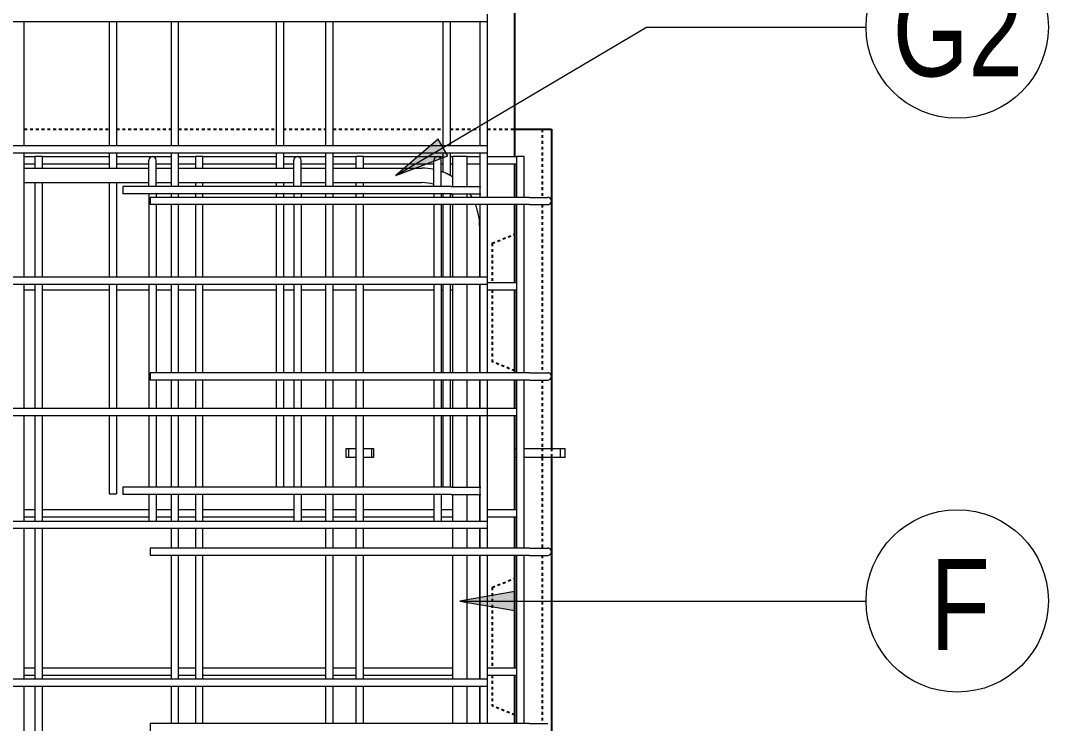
# Model space of a CAD drawing. Header units: millimetres. Extents: x -1209 to 17985, y -2296 to 18684.
# Drawn here: x 2006 to 3134, y 2748 to 3519 of the extents above; entities that cross this region are included whole.
import ezdxf

# ---------------------------------------------------------------- set-up
doc = ezdxf.new("R2010")
doc.units = ezdxf.units.MM
doc.linetypes.add('Dash', pattern=[6.36, 3.18, -3.18])
for name, color, linetype, lineweight in [('A-GENM', 13, 'Continuous', 18), ('A-WALL', 113, 'Continuous', 25), ('A-WALL-HDLN', 110, 'Dash', 25), ('S-RBAR', 171, 'Continuous', 18), ('S-RBAR-IDEN', 171, 'Continuous', 9)]:
    doc.layers.add(name, color=color, linetype=linetype, lineweight=lineweight)
doc.styles.add('Nirmala UI Semilight', font='NirmalaS.ttf', dxfattribs={"width": 0.8, "height": 100})

# ---------------------------------------------------------------- blocks, each defined once
blk = doc.blocks.new('RR spread anchor face based - RR-SA-2_5-150-V1-Elevation Front Copy 1')
at = {"layer": 'A-GENM'}
for p, q in [((2363.8, 3050), (2366.3, 3050)), ((2363.8, 3040), (2363.8, 3050)), ((2366.3, 3050), (2374.7, 3050)), ((2366.3, 3050), (2366.3, 3040)), ((2382.7, 3050), (2391.3, 3050)), ((2391.3, 3050), (2393.8, 3050)), ((2391.3, 3050), (2391.3, 3040)), ((2393.8, 3050), (2393.8, 3040)), ((2366.3, 3040), (2363.8, 3040)), ((2374.7, 3040), (2366.3, 3040)), ((2391.3, 3040), (2382.7, 3040)), ((2393.8, 3040), (2391.3, 3040))]:
    blk.add_line(p, q, dxfattribs=at)
blk = doc.blocks.new('RR spread anchor face based - RR-SA-3_0-200-1726827-Elevation Front Copy 1')
at = {"layer": 'A-GENM'}
for p, q in [((2548.8, 3050), (2550.8, 3050)), ((2558.8, 3050), (2598.8, 3050)), ((2598.8, 3050), (2603.8, 3050)), ((2598.8, 3040), (2598.8, 3050)), ((2603.8, 3040), (2603.8, 3050)), ((2550.8, 3040), (2548.8, 3040)), ((2598.8, 3040), (2558.8, 3040)), ((2603.8, 3040), (2598.8, 3040))]:
    blk.add_line(p, q, dxfattribs=at)
blk = doc.blocks.new('M_Rebar Tag_rfa Dimension - ARROW-793927-Elevation Front Copy 1')
at = {"layer": 'S-RBAR-IDEN'}
blk.add_circle((342.6, -931.6), 100, dxfattribs=at)

msp = doc.modelspace()

# ---------------------------------------------------------------- hatches: boundary and pattern name
at = {"layer": 'S-RBAR-IDEN'}
for points in [[(2418.17581, 3349.35508), (2475.1994, 3370.80826), (2464.42303, 3389.01769)], [(2488.54964, 2882.57431), (2548.54964, 2871.99469), (2548.54964, 2893.15393)]]:
    msp.add_hatch(color=256, dxfattribs=at).paths.add_polyline_path(points)

# ---------------------------------------------------------------- linework, layer by layer
at = {"layer": 'A-WALL'}
for p, q in [((2548.80383, 3370), (2548.80383, 3560)), ((2548.80383, 3400), (2588.80383, 3400)), ((2588.80383, 3400), (2588.80383, 3050)), ((2548.80383, 3325.31237), (2548.80383, 3362)), ((2548.80383, 3231.96268), (2548.80383, 3317.31237)), ((2548.80383, 3132.96602), (2548.80383, 3223.96268)), ((2548.80383, 3093.92536), (2548.80383, 3124.96602)), ((2548.80383, 2982.82187), (2548.80383, 3085.92536)), ((2588.80383, 3040), (2588.80383, 1600)), ((2548.80383, 2940.61967), (2548.80383, 2974.82187)), ((2548.80383, 2809.229), (2548.80383, 2932.61967)), ((2548.80383, 2748.27332), (2548.80383, 2801.229))]:
    msp.add_line(p, q, dxfattribs=at)
at = {"layer": 'A-WALL-HDLN'}
for p, q in [((2010.44272, 3400), (2103.80383, 3400)), ((2111.80383, 3400), (2171.89642, 3400)), ((2179.89642, 3400), (2286.80383, 3400)), ((2294.80383, 3400), (2341.35013, 3400)), ((2349.35013, 3400), (2469.80383, 3400)), ((2477.80383, 3400), (2510.80383, 3400)), ((2518.80383, 3400), (2548.80383, 3400)), ((2578.80125, 3400), (2578.80125, 3325.31237)), ((2578.80125, 3317.31237), (2578.80125, 3132.96602)), ((2523.80383, 3275), (2548.75422, 3284.98016)), ((2523.80383, 3275), (2523.80383, 3231.96268)), ((2523.80383, 3223.96268), (2523.80383, 3145)), ((2548.75422, 3135.01984), (2523.80383, 3145)), ((2578.80125, 3124.96602), (2578.80125, 3050.04961)), ((2578.80125, 3049.95039), (2578.80125, 3040.04961)), ((2588.80383, 3049.95039), (2588.80383, 3040.04961)), ((2578.80125, 3039.95039), (2578.80125, 2940.61967)), ((2578.80125, 2932.61967), (2578.80125, 2748.27332)), ((2523.80383, 2897.5), (2548.75422, 2907.48016)), ((2523.80383, 2897.5), (2523.80383, 2809.229)), ((2523.80383, 2801.229), (2523.80383, 2767.5)), ((2548.75422, 2757.51984), (2523.80383, 2767.5))]:
    msp.add_line(p, q, dxfattribs=at)
at = {"layer": 'S-RBAR'}
for p, q in [((2518.80383, 3518.33844), (2518.80383, 3526.33844)), ((1488.80383, 3518.33844), (2518.80383, 3518.33844)), ((2010.44272, 3382.20075), (2010.44272, 3518.33844)), ((2103.80383, 3518.33844), (2103.80383, 3382.20075)), ((2111.80383, 3518.33844), (2111.80383, 3382.20075)), ((2171.89642, 3382.20075), (2171.89642, 3518.33844)), ((2179.89642, 3382.20075), (2179.89642, 3518.33844)), ((2286.80383, 3518.33844), (2286.80383, 3382.20075)), ((2294.80383, 3518.33844), (2294.80383, 3382.20075)), ((2341.35013, 3382.20075), (2341.35013, 3518.33844)), ((2349.35013, 3382.20075), (2349.35013, 3518.33844)), ((2469.80383, 3518.33844), (2469.80383, 3382.20075)), ((2477.80383, 3518.33844), (2477.80383, 3382.20075)), ((2510.80383, 3382.20075), (2510.80383, 3518.33844)), ((2518.80383, 3382.20075), (2518.80383, 3518.33844)), ((1488.80383, 3382.20075), (2518.80383, 3382.20075)), ((1488.80383, 3374.20075), (2518.80383, 3374.20075)), ((2010.44272, 3238.06305), (2010.44272, 3374.20075)), ((2103.80383, 3374.20075), (2103.80383, 3357.5)), ((2111.80383, 3374.20075), (2111.80383, 3357.5)), ((2171.89642, 3337.20964), (2171.89642, 3374.20075)), ((2179.89642, 3337.20964), (2179.89642, 3374.20075)), ((2286.80383, 3374.20075), (2286.80383, 3357.5)), ((2294.80383, 3374.20075), (2294.80383, 3357.5)), ((2341.35013, 3337.20964), (2341.35013, 3374.20075)), ((2349.35013, 3337.20964), (2349.35013, 3374.20075)), ((2469.80383, 3374.20075), (2469.80383, 3352.51839)), ((2477.80383, 3374.20075), (2477.80383, 3349.20469)), ((2510.80383, 3325.31237), (2510.80383, 3374.20075)), ((2518.80383, 3374.20075), (2518.80383, 3382.20075)), ((2518.80383, 3325.31237), (2518.80383, 3374.20075)), ((2010.44272, 3370), (2022.44272, 3370)), ((2010.44272, 3362), (2022.44272, 3362)), ((2030.44272, 3370), (2022.44272, 3370)), ((2022.44272, 3357.5), (2022.44272, 3370)), ((2030.44272, 3357.5), (2030.44272, 3370)), ((2030.44272, 3370), (2103.80383, 3370)), ((2030.44272, 3362), (2103.80383, 3362)), ((2111.80383, 3370), (2171.89642, 3370)), ((2111.80383, 3362), (2147.22035, 3362)), ((2147.22035, 3337.4947), (2147.22035, 3366)), ((2155.22035, 3337.4947), (2155.22035, 3366)), ((2155.22035, 3362), (2171.89642, 3362)), ((2179.89642, 3370), (2198.56309, 3370)), ((2179.89642, 3362), (2198.56309, 3362)), ((2206.56309, 3370), (2198.56309, 3370)), ((2198.56309, 3357.5), (2198.56309, 3370)), ((2206.56309, 3357.5), (2206.56309, 3370)), ((2206.56309, 3370), (2286.80383, 3370)), ((2206.56309, 3362), (2286.80383, 3362)), ((2294.80383, 3370), (2341.35013, 3370)), ((2294.80383, 3362), (2306.12043, 3362)), ((2306.12043, 3337.4947), (2306.12043, 3366)), ((2314.12043, 3337.4947), (2314.12043, 3366)), ((2314.12043, 3362), (2341.35013, 3362)), ((2349.35013, 3370), (2374.68346, 3370)), ((2349.35013, 3362), (2374.68346, 3362)), ((2382.68346, 3370), (2374.68346, 3370)), ((2374.68346, 3357.5), (2374.68346, 3370)), ((2382.68346, 3357.5), (2382.68346, 3370)), ((2382.68346, 3370), (2469.80383, 3370)), ((2382.68346, 3362), (2460.0205, 3362)), ((2460.0205, 3337.4947), (2460.0205, 3366)), ((2468.0205, 3337.4947), (2468.0205, 3366)), ((2468.0205, 3362), (2469.80383, 3362)), ((2477.80383, 3370), (2480.54964, 3370)), ((2477.80383, 3362), (2480.54964, 3362)), ((2496.54964, 3370), (2480.54964, 3370)), ((2480.54964, 3337.20964), (2480.54964, 3370)), ((2496.54964, 3337.20964), (2496.54964, 3370)), ((2496.54964, 3370), (2510.80383, 3370)), ((2496.54964, 3362), (2510.80383, 3362)), ((2518.80383, 3370), (2550.80383, 3370)), ((2518.80383, 3362), (2550.80383, 3362)), ((2558.80383, 3370), (2550.80383, 3370)), ((2550.80383, 3325.31237), (2550.80383, 3370)), ((2558.80383, 3325.31237), (2558.80383, 3370)), ((2010.44272, 3357.5), (2147.22035, 3357.5)), ((2155.22035, 3357.5), (2171.89642, 3357.5)), ((2179.89642, 3357.5), (2306.12043, 3357.5)), ((2314.12043, 3357.5), (2341.35013, 3357.5)), ((2349.35013, 3357.5), (2446.56582, 3357.5)), ((2010.44272, 3341.5), (2147.22035, 3341.5)), ((2022.44272, 3238.06305), (2022.44272, 3341.5)), ((2030.44272, 3238.06305), (2030.44272, 3341.5)), ((2103.80383, 3341.5), (2103.80383, 3238.06305)), ((2111.80383, 3341.5), (2111.80383, 3238.06305)), ((2155.22035, 3341.5), (2171.89642, 3341.5)), ((2179.89642, 3341.5), (2306.12043, 3341.5)), ((2198.56309, 3337.20964), (2198.56309, 3341.5)), ((2206.56309, 3337.20964), (2206.56309, 3341.5)), ((2286.80383, 3341.5), (2286.80383, 3337.20964)), ((2294.80383, 3341.5), (2294.80383, 3337.20964)), ((2314.12043, 3341.5), (2341.35013, 3341.5)), ((2349.35013, 3341.5), (2446.56582, 3341.5)), ((2374.68346, 3337.20964), (2374.68346, 3341.5)), ((2382.68346, 3337.20964), (2382.68346, 3341.5)), ((2478.80383, 3337.20964), (2118.80383, 3337.20964)), ((2118.80383, 3337.20964), (2118.80383, 3329.20964)), ((2478.80383, 3329.20964), (2118.80383, 3329.20964)), ((2147.22035, 3329.20964), (2147.22035, 3238.06305)), ((2155.22035, 3329.20964), (2155.22035, 3325.31237)), ((2171.89642, 3325.31237), (2171.89642, 3329.20964)), ((2179.89642, 3325.31237), (2179.89642, 3329.20964)), ((2198.56309, 3325.31237), (2198.56309, 3329.20964)), ((2206.56309, 3325.31237), (2206.56309, 3329.20964)), ((2286.80383, 3329.20964), (2286.80383, 3325.31237)), ((2294.80383, 3329.20964), (2294.80383, 3325.31237)), ((2306.12043, 3329.20964), (2306.12043, 3325.31237)), ((2314.12043, 3329.20964), (2314.12043, 3325.31237)), ((2341.35013, 3325.31237), (2341.35013, 3329.20964)), ((2349.35013, 3325.31237), (2349.35013, 3329.20964)), ((2374.68346, 3325.31237), (2374.68346, 3329.20964)), ((2382.68346, 3325.31237), (2382.68346, 3329.20964)), ((2460.0205, 3329.20964), (2460.0205, 3325.31237)), ((2468.0205, 3329.20964), (2468.0205, 3325.31237)), ((2469.80383, 3329.20964), (2469.80383, 3325.31237)), ((2477.80383, 3329.20964), (2477.80383, 3325.31237)), ((2478.80383, 3337.20964), (2511.46261, 3337.20964)), ((2478.80383, 3329.20964), (2511.46261, 3329.20964)), ((2480.54964, 3325.31237), (2480.54964, 3329.20964)), ((2496.54964, 3325.31237), (2496.54964, 3329.20964)), ((2564.80383, 3325.31237), (2148.80383, 3325.31237)), ((2148.80383, 3325.31237), (2148.80383, 3317.31237)), ((2564.80383, 3317.31237), (2148.80383, 3317.31237)), ((2155.22035, 3317.31237), (2155.22035, 3238.06305)), ((2171.89642, 3238.06305), (2171.89642, 3317.31237)), ((2179.89642, 3238.06305), (2179.89642, 3317.31237)), ((2198.56309, 3238.06305), (2198.56309, 3317.31237)), ((2206.56309, 3238.06305), (2206.56309, 3317.31237)), ((2286.80383, 3317.31237), (2286.80383, 3238.06305)), ((2294.80383, 3317.31237), (2294.80383, 3238.06305)), ((2306.12043, 3317.31237), (2306.12043, 3238.06305)), ((2314.12043, 3317.31237), (2314.12043, 3238.06305)), ((2341.35013, 3238.06305), (2341.35013, 3317.31237)), ((2349.35013, 3238.06305), (2349.35013, 3317.31237)), ((2374.68346, 3238.06305), (2374.68346, 3317.31237)), ((2382.68346, 3238.06305), (2382.68346, 3317.31237)), ((2460.0205, 3317.31237), (2460.0205, 3238.06305)), ((2468.0205, 3317.31237), (2468.0205, 3238.06305)), ((2469.80383, 3317.31237), (2469.80383, 3238.06305)), ((2477.80383, 3317.31237), (2477.80383, 3238.06305)), ((2480.54964, 3238.06305), (2480.54964, 3317.31237)), ((2496.54964, 3238.06305), (2496.54964, 3317.31237)), ((2510.80383, 3238.06305), (2510.80383, 3317.31237)), ((2518.80383, 3238.06305), (2518.80383, 3317.31237)), ((2550.80383, 3132.96602), (2550.80383, 3317.31237)), ((2558.80383, 3132.96602), (2558.80383, 3317.31237)), ((2564.80383, 3325.31237), (2584.80383, 3325.31237)), ((2564.80383, 3317.31237), (2584.80383, 3317.31237)), ((2510.06582, 3294), (2510.06582, 3238.06305)), ((1488.80383, 3238.06305), (2518.80383, 3238.06305)), ((2518.80383, 3230.06305), (2518.80383, 3238.06305)), ((1488.80383, 3230.06305), (2518.80383, 3230.06305)), ((2010.44272, 3093.92536), (2010.44272, 3230.06305)), ((2022.44272, 3093.92536), (2022.44272, 3230.06305)), ((2030.44272, 3093.92536), (2030.44272, 3230.06305)), ((2103.80383, 3230.06305), (2103.80383, 3093.92536)), ((2111.80383, 3230.06305), (2111.80383, 3093.92536)), ((2147.22035, 3230.06305), (2147.22035, 3093.92536)), ((2155.22035, 3230.06305), (2155.22035, 3132.96602)), ((2171.89642, 3132.96602), (2171.89642, 3230.06305)), ((2179.89642, 3132.96602), (2179.89642, 3230.06305)), ((2198.56309, 3132.96602), (2198.56309, 3230.06305)), ((2206.56309, 3132.96602), (2206.56309, 3230.06305)), ((2286.80383, 3230.06305), (2286.80383, 3132.96602)), ((2294.80383, 3230.06305), (2294.80383, 3132.96602)), ((2306.12043, 3230.06305), (2306.12043, 3132.96602)), ((2314.12043, 3230.06305), (2314.12043, 3132.96602)), ((2341.35013, 3132.96602), (2341.35013, 3230.06305)), ((2349.35013, 3132.96602), (2349.35013, 3230.06305)), ((2374.68346, 3132.96602), (2374.68346, 3230.06305)), ((2382.68346, 3132.96602), (2382.68346, 3230.06305)), ((2460.0205, 3230.06305), (2460.0205, 3132.96602)), ((2468.0205, 3230.06305), (2468.0205, 3132.96602)), ((2469.80383, 3230.06305), (2469.80383, 3132.96602)), ((2477.80383, 3230.06305), (2477.80383, 3132.96602)), ((2480.54964, 3132.96602), (2480.54964, 3230.06305)), ((2496.54964, 3132.96602), (2496.54964, 3230.06305)), ((2510.06582, 3230.06305), (2510.06582, 3132.96602)), ((2510.80383, 3132.96602), (2510.80383, 3230.06305)), ((2518.80383, 3231.96268), (2550.80383, 3231.96268)), ((2518.80383, 3132.96602), (2518.80383, 3230.06305)), ((2010.44272, 3223.96268), (2022.44272, 3223.96268)), ((2030.44272, 3223.96268), (2103.80383, 3223.96268)), ((2111.80383, 3223.96268), (2147.22035, 3223.96268)), ((2155.22035, 3223.96268), (2171.89642, 3223.96268)), ((2179.89642, 3223.96268), (2198.56309, 3223.96268)), ((2206.56309, 3223.96268), (2286.80383, 3223.96268)), ((2294.80383, 3223.96268), (2306.12043, 3223.96268)), ((2314.12043, 3223.96268), (2341.35013, 3223.96268)), ((2349.35013, 3223.96268), (2374.68346, 3223.96268)), ((2382.68346, 3223.96268), (2460.0205, 3223.96268)), ((2468.0205, 3223.96268), (2469.80383, 3223.96268)), ((2477.80383, 3223.96268), (2480.54964, 3223.96268)), ((2510.06582, 3223.96268), (2510.80383, 3223.96268)), ((2518.80383, 3223.96268), (2550.80383, 3223.96268)), ((2564.80383, 3132.96602), (2148.80383, 3132.96602)), ((2148.80383, 3132.96602), (2148.80383, 3124.96602)), ((2564.80383, 3124.96602), (2148.80383, 3124.96602)), ((2155.22035, 3124.96602), (2155.22035, 3093.92536)), ((2171.89642, 3093.92536), (2171.89642, 3124.96602)), ((2179.89642, 3093.92536), (2179.89642, 3124.96602)), ((2198.56309, 3093.92536), (2198.56309, 3124.96602)), ((2206.56309, 3093.92536), (2206.56309, 3124.96602)), ((2286.80383, 3124.96602), (2286.80383, 3093.92536)), ((2294.80383, 3124.96602), (2294.80383, 3093.92536)), ((2306.12043, 3124.96602), (2306.12043, 3093.92536)), ((2314.12043, 3124.96602), (2314.12043, 3093.92536)), ((2341.35013, 3093.92536), (2341.35013, 3124.96602)), ((2349.35013, 3093.92536), (2349.35013, 3124.96602)), ((2374.68346, 3093.92536), (2374.68346, 3124.96602)), ((2382.68346, 3093.92536), (2382.68346, 3124.96602)), ((2460.0205, 3124.96602), (2460.0205, 3093.92536)), ((2468.0205, 3124.96602), (2468.0205, 3093.92536)), ((2469.80383, 3124.96602), (2469.80383, 3093.92536)), ((2477.80383, 3124.96602), (2477.80383, 3093.92536)), ((2480.54964, 3093.92536), (2480.54964, 3124.96602)), ((2496.54964, 3093.92536), (2496.54964, 3124.96602)), ((2510.06582, 3124.96602), (2510.06582, 3093.92536)), ((2510.80383, 3093.92536), (2510.80383, 3124.96602)), ((2518.80383, 3093.92536), (2518.80383, 3124.96602)), ((2550.80383, 2940.61967), (2550.80383, 3124.96602)), ((2558.80383, 2940.61967), (2558.80383, 3124.96602)), ((2564.80383, 3132.96602), (2584.80383, 3132.96602)), ((2564.80383, 3124.96602), (2584.80383, 3124.96602)), ((1488.80383, 3093.92536), (2518.80383, 3093.92536)), ((2518.80383, 3093.92536), (2550.80383, 3093.92536)), ((2518.80383, 3085.92536), (2518.80383, 3093.92536)), ((1488.80383, 3085.92536), (2518.80383, 3085.92536)), ((2010.44272, 2970.28492), (2010.44272, 3085.92536)), ((2022.44272, 2970.28492), (2022.44272, 3085.92536)), ((2030.44272, 2970.28492), (2030.44272, 3085.92536)), ((2103.80383, 3085.92536), (2103.80383, 3000)), ((2111.80383, 3085.92536), (2111.80383, 3000)), ((2147.22035, 3085.92536), (2147.22035, 3007.55973)), ((2155.22035, 3085.92536), (2155.22035, 3007.55973)), ((2171.89642, 3007.55973), (2171.89642, 3085.92536)), ((2179.89642, 3007.55973), (2179.89642, 3085.92536)), ((2198.56309, 3007.55973), (2198.56309, 3085.92536)), ((2206.56309, 3007.55973), (2206.56309, 3085.92536)), ((2286.80383, 3085.92536), (2286.80383, 3007.55973)), ((2294.80383, 3085.92536), (2294.80383, 3007.55973)), ((2306.12043, 3085.92536), (2306.12043, 3007.55973)), ((2314.12043, 3085.92536), (2314.12043, 3007.55973)), ((2341.35013, 3007.55973), (2341.35013, 3085.92536)), ((2349.35013, 3007.55973), (2349.35013, 3085.92536)), ((2374.68346, 3007.55973), (2374.68346, 3085.92536)), ((2382.68346, 3007.55973), (2382.68346, 3085.92536)), ((2460.0205, 3085.92536), (2460.0205, 3007.55973)), ((2468.0205, 3085.92536), (2468.0205, 3007.55973)), ((2469.80383, 3085.92536), (2469.80383, 3007.55973)), ((2477.80383, 3085.92536), (2477.80383, 3007.55973)), ((2480.54964, 3007.55973), (2480.54964, 3085.92536)), ((2496.54964, 3007.55973), (2496.54964, 3085.92536)), ((2510.06582, 3085.92536), (2510.06582, 3007.55973)), ((2510.80383, 2970.28492), (2510.80383, 3085.92536)), ((2518.80383, 2970.28492), (2518.80383, 3085.92536)), ((2518.80383, 3085.92536), (2550.80383, 3085.92536)), ((2103.80383, 3000), (2111.80383, 3000)), ((2478.80383, 3007.55973), (2118.80383, 3007.55973)), ((2118.80383, 3007.55973), (2118.80383, 2999.55973)), ((2478.80383, 3007.55973), (2511.46261, 3007.55973)), ((2478.80383, 2999.55973), (2118.80383, 2999.55973)), ((2147.22035, 2999.55973), (2147.22035, 2970.28492)), ((2155.22035, 2999.55973), (2155.22035, 2970.28492)), ((2171.89642, 2970.28492), (2171.89642, 2999.55973)), ((2179.89642, 2970.28492), (2179.89642, 2999.55973)), ((2198.56309, 2970.28492), (2198.56309, 2999.55973)), ((2206.56309, 2970.28492), (2206.56309, 2999.55973)), ((2306.12043, 2999.55973), (2306.12043, 2970.28492)), ((2314.12043, 2999.55973), (2314.12043, 2970.28492)), ((2341.35013, 2970.28492), (2341.35013, 2999.55973)), ((2349.35013, 2970.28492), (2349.35013, 2999.55973)), ((2374.68346, 2970.28492), (2374.68346, 2999.55973)), ((2382.68346, 2970.28492), (2382.68346, 2999.55973)), ((2460.0205, 2999.55973), (2460.0205, 2970.28492)), ((2468.0205, 2999.55973), (2468.0205, 2970.28492)), ((2478.80383, 2999.55973), (2511.46261, 2999.55973)), ((2480.54964, 2970.28492), (2480.54964, 2999.55973)), ((2496.54964, 2970.28492), (2496.54964, 2999.55973)), ((2510.06582, 2999.55973), (2510.06582, 2970.28492)), ((2010.44272, 2982.82187), (2022.44272, 2982.82187)), ((2030.44272, 2982.82187), (2147.22035, 2982.82187)), ((2155.22035, 2982.82187), (2171.89642, 2982.82187)), ((2179.89642, 2982.82187), (2198.56309, 2982.82187)), ((2206.56309, 2982.82187), (2306.12043, 2982.82187)), ((2314.12043, 2982.82187), (2341.35013, 2982.82187)), ((2349.35013, 2982.82187), (2374.68346, 2982.82187)), ((2382.68346, 2982.82187), (2460.0205, 2982.82187)), ((2468.0205, 2982.82187), (2480.54964, 2982.82187)), ((2510.06582, 2982.82187), (2510.80383, 2982.82187)), ((2518.80383, 2982.82187), (2550.80383, 2982.82187)), ((1540.80383, 2970.28492), (2518.80383, 2970.28492)), ((2010.44272, 2974.82187), (2022.44272, 2974.82187)), ((2030.44272, 2974.82187), (2147.22035, 2974.82187)), ((2155.22035, 2974.82187), (2171.89642, 2974.82187)), ((2179.89642, 2974.82187), (2198.56309, 2974.82187)), ((2206.56309, 2974.82187), (2306.12043, 2974.82187)), ((2314.12043, 2974.82187), (2341.35013, 2974.82187)), ((2349.35013, 2974.82187), (2374.68346, 2974.82187)), ((2382.68346, 2974.82187), (2460.0205, 2974.82187)), ((2468.0205, 2974.82187), (2480.54964, 2974.82187)), ((2510.06582, 2974.82187), (2510.80383, 2974.82187)), ((2518.80383, 2974.82187), (2550.80383, 2974.82187)), ((2518.80383, 2962.28492), (2518.80383, 2970.28492)), ((1540.80383, 2962.28492), (2518.80383, 2962.28492)), ((2010.44272, 2797.19352), (2010.44272, 2962.28492)), ((2022.44272, 2797.19352), (2022.44272, 2962.28492)), ((2030.44272, 2797.19352), (2030.44272, 2962.28492)), ((2171.89642, 2940.61967), (2171.89642, 2962.28492)), ((2179.89642, 2940.61967), (2179.89642, 2962.28492)), ((2198.56309, 2940.61967), (2198.56309, 2962.28492)), ((2206.56309, 2940.61967), (2206.56309, 2962.28492)), ((2341.35013, 2940.61967), (2341.35013, 2962.28492)), ((2349.35013, 2940.61967), (2349.35013, 2962.28492)), ((2374.68346, 2940.61967), (2374.68346, 2962.28492)), ((2382.68346, 2940.61967), (2382.68346, 2962.28492)), ((2480.54964, 2940.61967), (2480.54964, 2962.28492)), ((2496.54964, 2940.61967), (2496.54964, 2962.28492)), ((2510.06582, 2962.28492), (2510.06582, 2940.61967)), ((2510.80383, 2940.61967), (2510.80383, 2962.28492)), ((2518.80383, 2940.61967), (2518.80383, 2962.28492)), ((2564.80383, 2940.61967), (2148.80383, 2940.61967)), ((2148.80383, 2940.61967), (2148.80383, 2932.61967)), ((2564.80383, 2932.61967), (2148.80383, 2932.61967)), ((2171.89642, 2797.19352), (2171.89642, 2932.61967)), ((2179.89642, 2797.19352), (2179.89642, 2932.61967)), ((2198.56309, 2797.19352), (2198.56309, 2932.61967)), ((2206.56309, 2797.19352), (2206.56309, 2932.61967)), ((2341.35013, 2797.19352), (2341.35013, 2932.61967)), ((2349.35013, 2797.19352), (2349.35013, 2932.61967)), ((2374.68346, 2797.19352), (2374.68346, 2932.61967)), ((2382.68346, 2797.19352), (2382.68346, 2932.61967)), ((2480.54964, 2797.19352), (2480.54964, 2932.61967)), ((2496.54964, 2797.19352), (2496.54964, 2932.61967)), ((2510.06582, 2932.61967), (2510.06582, 2797.19352)), ((2510.80383, 2797.19352), (2510.80383, 2932.61967)), ((2518.80383, 2797.19352), (2518.80383, 2932.61967)), ((2550.80383, 2748.27332), (2550.80383, 2932.61967)), ((2558.80383, 2748.27332), (2558.80383, 2932.61967)), ((2564.80383, 2940.61967), (2584.80383, 2940.61967)), ((2564.80383, 2932.61967), (2584.80383, 2932.61967)), ((2010.44272, 2809.229), (2022.44272, 2809.229)), ((2030.44272, 2809.229), (2171.89642, 2809.229)), ((2179.89642, 2809.229), (2198.56309, 2809.229)), ((2206.56309, 2809.229), (2341.35013, 2809.229)), ((2349.35013, 2809.229), (2374.68346, 2809.229)), ((2382.68346, 2809.229), (2480.54964, 2809.229)), ((2510.06582, 2809.229), (2510.80383, 2809.229)), ((2518.80383, 2809.229), (2550.80383, 2809.229)), ((1540.80383, 2797.19352), (2518.80383, 2797.19352)), ((2010.44272, 2801.229), (2022.44272, 2801.229)), ((2030.44272, 2801.229), (2171.89642, 2801.229)), ((2179.89642, 2801.229), (2198.56309, 2801.229)), ((2206.56309, 2801.229), (2341.35013, 2801.229)), ((2349.35013, 2801.229), (2374.68346, 2801.229)), ((2382.68346, 2801.229), (2480.54964, 2801.229)), ((2510.06582, 2801.229), (2510.80383, 2801.229)), ((2518.80383, 2801.229), (2550.80383, 2801.229)), ((2518.80383, 2789.19352), (2518.80383, 2797.19352)), ((1540.80383, 2789.19352), (2518.80383, 2789.19352)), ((2010.44272, 2624.10212), (2010.44272, 2789.19352)), ((2022.44272, 2624.10212), (2022.44272, 2789.19352)), ((2030.44272, 2624.10212), (2030.44272, 2789.19352)), ((2171.89642, 2748.27332), (2171.89642, 2789.19352)), ((2179.89642, 2748.27332), (2179.89642, 2789.19352)), ((2198.56309, 2748.27332), (2198.56309, 2789.19352)), ((2206.56309, 2748.27332), (2206.56309, 2789.19352)), ((2341.35013, 2748.27332), (2341.35013, 2789.19352)), ((2349.35013, 2748.27332), (2349.35013, 2789.19352)), ((2374.68346, 2748.27332), (2374.68346, 2789.19352)), ((2382.68346, 2748.27332), (2382.68346, 2789.19352)), ((2480.54964, 2748.27332), (2480.54964, 2789.19352)), ((2496.54964, 2748.27332), (2496.54964, 2789.19352)), ((2510.06582, 2789.19352), (2510.06582, 2748.27332)), ((2510.80383, 2748.27332), (2510.80383, 2789.19352)), ((2518.80383, 2748.27332), (2518.80383, 2789.19352)), ((2564.80383, 2748.27332), (2148.80383, 2748.27332)), ((2148.80383, 2748.27332), (2148.80383, 2740.27332)), ((2564.80383, 2748.27332), (2584.80383, 2748.27332))]:
    msp.add_line(p, q, dxfattribs=at)
for centre, radius, start, end in [((2151.22035, 3366), 4, 0, 180), ((2151.22035, 3366), 4, 165, 180), ((2151.22035, 3366), 4, 105, 150), ((2151.22035, 3366), 4, 30, 75), ((2310.12043, 3366), 4, 0, 180), ((2310.12043, 3366), 4, 165, 180), ((2310.12043, 3366), 4, 105, 150), ((2310.12043, 3366), 4, 30, 75), ((2464.0205, 3366), 4, 0, 180), ((2464.0205, 3366), 4, 165, 180), ((2464.0205, 3366), 4, 105, 150), ((2464.0205, 3366), 4, 30, 75), ((2446.56582, 3294), 63.5, 77.72010325, 90), ((2446.56582, 3294), 63.5, 57.45216197, 70.08357012), ((2446.56582, 3294), 47.5, 73.48014111, 90), ((2446.56582, 3294), 47.5, 44.21260578, 48.22323527), ((2446.56582, 3294), 63.5, 30, 33.94597366), ((2446.56582, 3294), 63.5, 0, 21.73591206), ((2584.80383, 3321.31237), 4, 75, 90), ((2584.80383, 3321.31237), 4, 270, 90), ((2584.80383, 3321.31237), 4, 15, 60), ((2584.80383, 3321.31237), 4, 300, 345), ((2584.80383, 3128.96602), 4, 75, 90), ((2584.80383, 3128.96602), 4, 270, 90), ((2584.80383, 3128.96602), 4, 15, 60), ((2584.80383, 3128.96602), 4, 300, 345), ((2584.80383, 2936.61967), 4, 75, 90), ((2584.80383, 2936.61967), 4, 270, 90), ((2584.80383, 2936.61967), 4, 15, 60), ((2584.80383, 2936.61967), 4, 300, 345)]:
    msp.add_arc(centre, radius, start, end, dxfattribs=at)
at = {"layer": 'S-RBAR-IDEN'}
for p, q in [((2418.17581, 3349.35508), (2693.02752, 3512.01266)), ((2693.02752, 3512.01266), (2934.14373, 3512.01266)), ((2464.42303, 3389.01769), (2418.17581, 3349.35508)), ((2475.1994, 3370.80826), (2464.42303, 3389.01769)), ((2418.17581, 3349.35508), (2475.1994, 3370.80826)), ((2548.54964, 2893.15393), (2488.54964, 2882.57431)), ((2548.54964, 2871.99469), (2548.54964, 2893.15393)), ((2488.54964, 2882.57431), (2548.54964, 2871.99469)), ((2488.54964, 2882.57431), (2934.14373, 2882.57431))]:
    msp.add_line(p, q, dxfattribs=at)

# ---------------------------------------------------------------- block references
at = {"layer": 'A-GENM'}
for name in ['RR spread anchor face based - RR-SA-2_5-150-V1-Elevation Front Copy 1', 'RR spread anchor face based - RR-SA-3_0-200-1726827-Elevation Front Copy 1']:
    msp.add_blockref(name, (0, 0), dxfattribs=at)
at = {"layer": 'S-RBAR-IDEN'}
for p in [(2691.49488, 4443.65425), (2691.49488, 3814.2159)]:
    msp.add_blockref('M_Rebar Tag_rfa Dimension - ARROW-793927-Elevation Front Copy 1', p, dxfattribs=at)

# ---------------------------------------------------------------- texts
at = {"layer": 'S-RBAR-IDEN', "char_height": 100, "attachment_point": 1, "style": 'Nirmala UI Semilight'}
for s, insert, width in [('G2', (2963.29457, 3558.09456), 164.1856), ('F', (3004.57457, 2928.65621), 64.135)]:
    msp.add_mtext(s, dxfattribs=dict(at, insert=insert, width=width))

doc.saveas('drawing.dxf')
